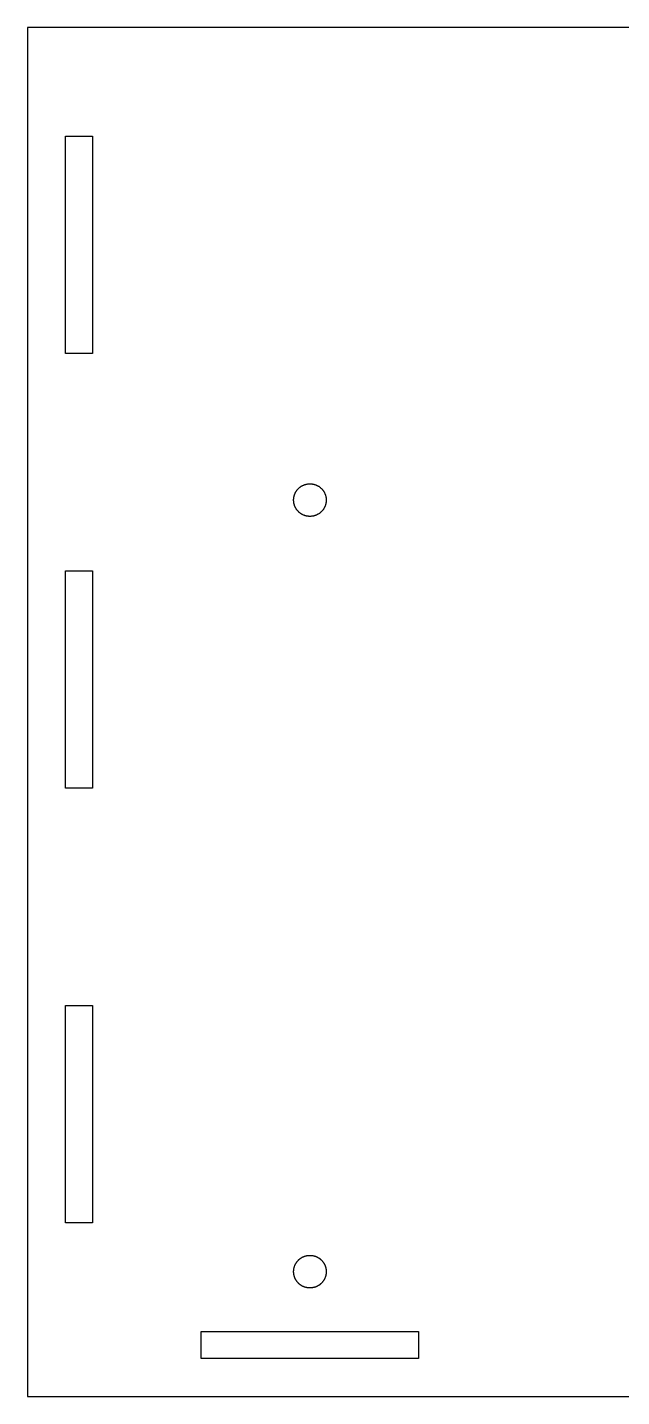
# Model space of a CAD drawing. Header units: metres. Extents: x -136 to 200, y -122 to 130.
# Drawn here: x -136 to -81.3, y 4 to 130 of the extents above; entities that cross this region are included whole.
import ezdxf

# ---------------------------------------------------------------- set-up
doc = ezdxf.new("R2010")
doc.units = ezdxf.units.M

msp = doc.modelspace()

# ---------------------------------------------------------------- linework, layer by layer
for p, q in [((-4, 130), (-136, 130)), ((-136, 130), (-136, 4)), ((-132.5, 100), (-132.5, 120)), ((-132.5, 120), (-130, 120)), ((-130, 120), (-130, 100)), ((-130, 100), (-132.5, 100)), ((-111.443, 86.9094), (-111.432, 86.9456)), ((-111.432, 86.9456), (-111.421, 86.9814)), ((-111.421, 86.9814), (-111.408, 87.017)), ((-111.408, 87.017), (-111.395, 87.0522)), ((-111.395, 87.0522), (-111.38, 87.0871)), ((-111.38, 87.0871), (-111.365, 87.1216)), ((-111.365, 87.1216), (-111.349, 87.1557)), ((-111.349, 87.1557), (-111.332, 87.1894)), ((-111.332, 87.1894), (-111.314, 87.2226)), ((-111.314, 87.2226), (-111.296, 87.2554)), ((-111.296, 87.2554), (-111.276, 87.2878)), ((-111.276, 87.2878), (-111.256, 87.3196)), ((-111.256, 87.3196), (-111.235, 87.3509)), ((-111.235, 87.3509), (-111.214, 87.3817)), ((-111.214, 87.3817), (-111.191, 87.4119)), ((-111.191, 87.4119), (-111.168, 87.4415)), ((-111.168, 87.4415), (-111.144, 87.4706)), ((-111.144, 87.4706), (-111.119, 87.499)), ((-111.119, 87.499), (-111.093, 87.5268)), ((-111.093, 87.5268), (-111.067, 87.554)), ((-111.067, 87.554), (-111.04, 87.5805)), ((-111.04, 87.5805), (-111.013, 87.6063)), ((-111.013, 87.6063), (-110.985, 87.6314)), ((-110.985, 87.6314), (-110.956, 87.6558)), ((-110.956, 87.6558), (-110.927, 87.6794)), ((-110.927, 87.6794), (-110.897, 87.7023)), ((-110.897, 87.7023), (-110.866, 87.7245)), ((-110.866, 87.7245), (-110.835, 87.7459)), ((-110.835, 87.7459), (-110.804, 87.7665)), ((-110.804, 87.7665), (-110.772, 87.7863)), ((-110.772, 87.7863), (-110.739, 87.8053)), ((-110.739, 87.8053), (-110.706, 87.8234)), ((-110.706, 87.8234), (-110.673, 87.8408)), ((-110.673, 87.8408), (-110.639, 87.8572)), ((-110.639, 87.8572), (-110.604, 87.8728)), ((-110.604, 87.8728), (-110.57, 87.8876)), ((-110.57, 87.8876), (-110.535, 87.9015)), ((-110.535, 87.9015), (-110.499, 87.9145)), ((-110.499, 87.9145), (-110.464, 87.9266)), ((-110.464, 87.9266), (-110.428, 87.9378)), ((-110.428, 87.9378), (-110.391, 87.9481)), ((-110.391, 87.9481), (-110.355, 87.9574)), ((-110.355, 87.9574), (-110.318, 87.9659)), ((-110.318, 87.9659), (-110.281, 87.9734)), ((-110.281, 87.9734), (-110.244, 87.98)), ((-110.244, 87.98), (-110.207, 87.9857)), ((-110.207, 87.9857), (-110.169, 87.9904)), ((-110.169, 87.9904), (-110.132, 87.9942)), ((-110.132, 87.9942), (-110.094, 87.997)), ((-110.094, 87.997), (-110.057, 87.9989)), ((-110.057, 87.9989), (-110.019, 87.9999)), ((-110.019, 87.9999), (-109.981, 87.9999)), ((-109.981, 87.9999), (-109.943, 87.9989)), ((-109.943, 87.9989), (-109.906, 87.997)), ((-109.906, 87.997), (-109.868, 87.9942)), ((-109.868, 87.9942), (-109.831, 87.9904)), ((-109.831, 87.9904), (-109.793, 87.9857)), ((-109.793, 87.9857), (-109.756, 87.98)), ((-109.756, 87.98), (-109.719, 87.9734)), ((-109.719, 87.9734), (-109.682, 87.9659)), ((-109.682, 87.9659), (-109.645, 87.9574)), ((-109.645, 87.9574), (-109.609, 87.9481)), ((-109.609, 87.9481), (-109.572, 87.9378)), ((-109.572, 87.9378), (-109.536, 87.9266)), ((-109.536, 87.9266), (-109.501, 87.9145)), ((-109.501, 87.9145), (-109.465, 87.9015)), ((-109.465, 87.9015), (-109.43, 87.8876)), ((-109.43, 87.8876), (-109.396, 87.8728)), ((-109.396, 87.8728), (-109.361, 87.8572)), ((-109.361, 87.8572), (-109.327, 87.8408)), ((-109.327, 87.8408), (-109.294, 87.8234)), ((-109.294, 87.8234), (-109.261, 87.8053)), ((-109.261, 87.8053), (-109.228, 87.7863)), ((-109.228, 87.7863), (-109.196, 87.7665)), ((-109.196, 87.7665), (-109.165, 87.7459)), ((-109.165, 87.7459), (-109.134, 87.7245)), ((-109.134, 87.7245), (-109.103, 87.7023)), ((-109.103, 87.7023), (-109.073, 87.6794)), ((-109.073, 87.6794), (-109.044, 87.6558)), ((-109.044, 87.6558), (-109.015, 87.6314)), ((-109.015, 87.6314), (-108.987, 87.6063)), ((-108.987, 87.6063), (-108.96, 87.5805)), ((-108.96, 87.5805), (-108.933, 87.554)), ((-108.933, 87.554), (-108.907, 87.5268)), ((-108.907, 87.5268), (-108.881, 87.499)), ((-108.881, 87.499), (-108.856, 87.4706)), ((-108.856, 87.4706), (-108.832, 87.4415)), ((-108.832, 87.4415), (-108.809, 87.4119)), ((-108.809, 87.4119), (-108.786, 87.3817)), ((-108.786, 87.3817), (-108.765, 87.3509)), ((-108.765, 87.3509), (-108.744, 87.3196)), ((-108.744, 87.3196), (-108.723, 87.2878)), ((-108.723, 87.2878), (-108.704, 87.2554)), ((-108.704, 87.2554), (-108.686, 87.2226)), ((-108.686, 87.2226), (-108.668, 87.1894)), ((-108.668, 87.1894), (-108.651, 87.1557)), ((-108.651, 87.1557), (-108.635, 87.1216)), ((-108.635, 87.1216), (-108.62, 87.0871)), ((-108.62, 87.0871), (-108.605, 87.0522)), ((-108.605, 87.0522), (-108.592, 87.017)), ((-108.592, 87.017), (-108.579, 86.9814)), ((-108.579, 86.9814), (-108.568, 86.9456)), ((-108.568, 86.9456), (-108.557, 86.9094)), ((-111.5, 86.5377), (-111.498, 86.5754)), ((-111.5, 86.5), (-111.5, 86.5377)), ((-111.5, 86.4623), (-111.5, 86.5)), ((-111.498, 86.4246), (-111.5, 86.4623)), ((-111.498, 86.5754), (-111.496, 86.613)), ((-111.496, 86.387), (-111.498, 86.4246)), ((-111.496, 86.613), (-111.492, 86.6505)), ((-111.492, 86.3495), (-111.496, 86.387)), ((-111.492, 86.6505), (-111.488, 86.688)), ((-111.488, 86.312), (-111.492, 86.3495)), ((-111.488, 86.688), (-111.483, 86.7253)), ((-111.483, 86.2747), (-111.488, 86.312)), ((-111.483, 86.7253), (-111.477, 86.7625)), ((-111.477, 86.2375), (-111.483, 86.2747)), ((-111.477, 86.7625), (-111.47, 86.7996)), ((-111.47, 86.2004), (-111.477, 86.2375)), ((-111.47, 86.7996), (-111.462, 86.8364)), ((-111.462, 86.1636), (-111.47, 86.2004)), ((-111.462, 86.8364), (-111.453, 86.873)), ((-111.453, 86.127), (-111.462, 86.1636)), ((-111.453, 86.873), (-111.443, 86.9094)), ((-111.443, 86.0906), (-111.453, 86.127)), ((-111.432, 86.0544), (-111.443, 86.0906)), ((-111.421, 86.0186), (-111.432, 86.0544)), ((-111.408, 85.983), (-111.421, 86.0186)), ((-111.395, 85.9478), (-111.408, 85.983)), ((-111.38, 85.9129), (-111.395, 85.9478)), ((-111.365, 85.8784), (-111.38, 85.9129)), ((-111.349, 85.8443), (-111.365, 85.8784)), ((-111.332, 85.8106), (-111.349, 85.8443)), ((-111.314, 85.7774), (-111.332, 85.8106)), ((-111.296, 85.7446), (-111.314, 85.7774)), ((-111.276, 85.7122), (-111.296, 85.7446)), ((-111.256, 85.6804), (-111.276, 85.7122)), ((-111.235, 85.6491), (-111.256, 85.6804)), ((-108.744, 85.6804), (-108.765, 85.6491)), ((-108.723, 85.7122), (-108.744, 85.6804)), ((-108.704, 85.7446), (-108.723, 85.7122)), ((-108.686, 85.7774), (-108.704, 85.7446)), ((-108.668, 85.8106), (-108.686, 85.7774)), ((-108.651, 85.8443), (-108.668, 85.8106)), ((-108.635, 85.8784), (-108.651, 85.8443)), ((-108.62, 85.9129), (-108.635, 85.8784)), ((-108.605, 85.9478), (-108.62, 85.9129)), ((-108.592, 85.983), (-108.605, 85.9478)), ((-108.579, 86.0186), (-108.592, 85.983)), ((-108.568, 86.0544), (-108.579, 86.0186)), ((-108.557, 86.0906), (-108.568, 86.0544)), ((-108.557, 86.9094), (-108.547, 86.873)), ((-108.547, 86.127), (-108.557, 86.0906)), ((-108.547, 86.873), (-108.538, 86.8364)), ((-108.538, 86.1636), (-108.547, 86.127)), ((-108.538, 86.8364), (-108.53, 86.7996)), ((-108.53, 86.2004), (-108.538, 86.1636)), ((-108.53, 86.7996), (-108.523, 86.7625)), ((-108.523, 86.2375), (-108.53, 86.2004)), ((-108.523, 86.7625), (-108.517, 86.7253)), ((-108.517, 86.2747), (-108.523, 86.2375)), ((-108.517, 86.7253), (-108.512, 86.688)), ((-108.512, 86.312), (-108.517, 86.2747)), ((-108.512, 86.688), (-108.508, 86.6505)), ((-108.508, 86.3495), (-108.512, 86.312)), ((-108.508, 86.6505), (-108.504, 86.613)), ((-108.504, 86.387), (-108.508, 86.3495)), ((-108.504, 86.613), (-108.502, 86.5754)), ((-108.502, 86.4246), (-108.504, 86.387)), ((-108.502, 86.5754), (-108.5, 86.5377)), ((-108.5, 86.4623), (-108.502, 86.4246)), ((-108.5, 86.5377), (-108.5, 86.5)), ((-108.5, 86.5), (-108.5, 86.4623)), ((-111.214, 85.6183), (-111.235, 85.6491)), ((-111.191, 85.5881), (-111.214, 85.6183)), ((-111.168, 85.5585), (-111.191, 85.5881)), ((-111.144, 85.5294), (-111.168, 85.5585)), ((-111.119, 85.501), (-111.144, 85.5294)), ((-111.093, 85.4732), (-111.119, 85.501)), ((-111.067, 85.446), (-111.093, 85.4732)), ((-111.04, 85.4195), (-111.067, 85.446)), ((-111.013, 85.3937), (-111.04, 85.4195)), ((-110.985, 85.3686), (-111.013, 85.3937)), ((-110.956, 85.3442), (-110.985, 85.3686)), ((-110.927, 85.3206), (-110.956, 85.3442)), ((-110.897, 85.2976), (-110.927, 85.3206)), ((-110.866, 85.2755), (-110.897, 85.2976)), ((-110.835, 85.2541), (-110.866, 85.2755)), ((-110.804, 85.2335), (-110.835, 85.2541)), ((-110.772, 85.2137), (-110.804, 85.2335)), ((-110.739, 85.1947), (-110.772, 85.2137)), ((-110.706, 85.1766), (-110.739, 85.1947)), ((-110.673, 85.1592), (-110.706, 85.1766)), ((-110.639, 85.1427), (-110.673, 85.1592)), ((-110.604, 85.1271), (-110.639, 85.1427)), ((-110.57, 85.1124), (-110.604, 85.1271)), ((-110.535, 85.0985), (-110.57, 85.1124)), ((-110.499, 85.0855), (-110.535, 85.0985)), ((-110.464, 85.0734), (-110.499, 85.0855)), ((-110.428, 85.0622), (-110.464, 85.0734)), ((-110.391, 85.0519), (-110.428, 85.0622)), ((-110.355, 85.0425), (-110.391, 85.0519)), ((-110.318, 85.0341), (-110.355, 85.0425)), ((-110.281, 85.0266), (-110.318, 85.0341)), ((-110.244, 85.02), (-110.281, 85.0266)), ((-110.207, 85.0143), (-110.244, 85.02)), ((-110.169, 85.0096), (-110.207, 85.0143)), ((-110.132, 85.0058), (-110.169, 85.0096)), ((-110.094, 85.0029), (-110.132, 85.0058)), ((-110.057, 85.0011), (-110.094, 85.0029)), ((-110.019, 85.0001), (-110.057, 85.0011)), ((-109.981, 85.0001), (-110.019, 85.0001)), ((-109.943, 85.0011), (-109.981, 85.0001)), ((-109.906, 85.0029), (-109.943, 85.0011)), ((-109.868, 85.0058), (-109.906, 85.0029)), ((-109.831, 85.0096), (-109.868, 85.0058)), ((-109.793, 85.0143), (-109.831, 85.0096)), ((-109.756, 85.02), (-109.793, 85.0143)), ((-109.719, 85.0266), (-109.756, 85.02)), ((-109.682, 85.0341), (-109.719, 85.0266)), ((-109.645, 85.0425), (-109.682, 85.0341)), ((-109.609, 85.0519), (-109.645, 85.0425)), ((-109.572, 85.0622), (-109.609, 85.0519)), ((-109.536, 85.0734), (-109.572, 85.0622)), ((-109.501, 85.0855), (-109.536, 85.0734)), ((-109.465, 85.0985), (-109.501, 85.0855)), ((-109.43, 85.1124), (-109.465, 85.0985)), ((-109.396, 85.1271), (-109.43, 85.1124)), ((-109.361, 85.1427), (-109.396, 85.1271)), ((-109.327, 85.1592), (-109.361, 85.1427)), ((-109.294, 85.1766), (-109.327, 85.1592)), ((-109.261, 85.1947), (-109.294, 85.1766)), ((-109.228, 85.2137), (-109.261, 85.1947)), ((-109.196, 85.2335), (-109.228, 85.2137)), ((-109.165, 85.2541), (-109.196, 85.2335)), ((-109.134, 85.2755), (-109.165, 85.2541)), ((-109.103, 85.2976), (-109.134, 85.2755)), ((-109.073, 85.3206), (-109.103, 85.2976)), ((-109.044, 85.3442), (-109.073, 85.3206)), ((-109.015, 85.3686), (-109.044, 85.3442)), ((-108.987, 85.3937), (-109.015, 85.3686)), ((-108.96, 85.4195), (-108.987, 85.3937)), ((-108.933, 85.446), (-108.96, 85.4195)), ((-108.907, 85.4732), (-108.933, 85.446)), ((-108.881, 85.501), (-108.907, 85.4732)), ((-108.856, 85.5294), (-108.881, 85.501)), ((-108.832, 85.5585), (-108.856, 85.5294)), ((-108.809, 85.5881), (-108.832, 85.5585)), ((-108.786, 85.6183), (-108.809, 85.5881)), ((-108.765, 85.6491), (-108.786, 85.6183)), ((-132.5, 60), (-132.5, 80)), ((-132.5, 80), (-130, 80)), ((-130, 80), (-130, 60)), ((-130, 60), (-132.5, 60)), ((-132.5, 20), (-132.5, 40)), ((-132.5, 40), (-130, 40)), ((-130, 40), (-130, 20)), ((-130, 20), (-132.5, 20)), ((-111.235, 16.3509), (-111.214, 16.3817)), ((-111.214, 16.3817), (-111.191, 16.4119)), ((-111.191, 16.4119), (-111.168, 16.4415)), ((-111.168, 16.4415), (-111.144, 16.4706)), ((-111.144, 16.4706), (-111.119, 16.499)), ((-111.119, 16.499), (-111.093, 16.5268)), ((-111.093, 16.5268), (-111.067, 16.554)), ((-111.067, 16.554), (-111.04, 16.5805)), ((-111.04, 16.5805), (-111.013, 16.6063)), ((-111.013, 16.6063), (-110.985, 16.6314)), ((-110.985, 16.6314), (-110.956, 16.6558)), ((-110.956, 16.6558), (-110.927, 16.6794)), ((-110.927, 16.6794), (-110.897, 16.7024)), ((-110.897, 16.7024), (-110.866, 16.7245)), ((-110.866, 16.7245), (-110.835, 16.7459)), ((-110.835, 16.7459), (-110.804, 16.7665)), ((-110.804, 16.7665), (-110.772, 16.7863)), ((-110.772, 16.7863), (-110.739, 16.8053)), ((-110.739, 16.8053), (-110.706, 16.8234)), ((-110.706, 16.8234), (-110.673, 16.8408)), ((-110.673, 16.8408), (-110.639, 16.8573)), ((-110.639, 16.8573), (-110.604, 16.8729)), ((-110.604, 16.8729), (-110.57, 16.8876)), ((-110.57, 16.8876), (-110.535, 16.9015)), ((-110.535, 16.9015), (-110.499, 16.9145)), ((-110.499, 16.9145), (-110.464, 16.9266)), ((-110.464, 16.9266), (-110.428, 16.9378)), ((-110.428, 16.9378), (-110.391, 16.9481)), ((-110.391, 16.9481), (-110.355, 16.9575)), ((-110.355, 16.9575), (-110.318, 16.9659)), ((-110.318, 16.9659), (-110.281, 16.9734)), ((-110.281, 16.9734), (-110.244, 16.98)), ((-110.244, 16.98), (-110.207, 16.9857)), ((-110.207, 16.9857), (-110.169, 16.9904)), ((-110.169, 16.9904), (-110.132, 16.9942)), ((-110.132, 16.9942), (-110.094, 16.9971)), ((-110.094, 16.9971), (-110.057, 16.9989)), ((-110.057, 16.9989), (-110.019, 16.9999)), ((-110.019, 16.9999), (-109.981, 16.9999)), ((-109.981, 16.9999), (-109.943, 16.9989)), ((-109.943, 16.9989), (-109.906, 16.9971)), ((-109.906, 16.9971), (-109.868, 16.9942)), ((-109.868, 16.9942), (-109.831, 16.9904)), ((-109.831, 16.9904), (-109.793, 16.9857)), ((-109.793, 16.9857), (-109.756, 16.98)), ((-109.756, 16.98), (-109.719, 16.9734)), ((-109.719, 16.9734), (-109.682, 16.9659)), ((-109.682, 16.9659), (-109.645, 16.9575)), ((-109.645, 16.9575), (-109.609, 16.9481)), ((-109.609, 16.9481), (-109.572, 16.9378)), ((-109.572, 16.9378), (-109.536, 16.9266)), ((-109.536, 16.9266), (-109.501, 16.9145)), ((-109.501, 16.9145), (-109.465, 16.9015)), ((-109.465, 16.9015), (-109.43, 16.8876)), ((-109.43, 16.8876), (-109.396, 16.8729)), ((-109.396, 16.8729), (-109.361, 16.8573)), ((-109.361, 16.8573), (-109.327, 16.8408)), ((-109.327, 16.8408), (-109.294, 16.8234)), ((-109.294, 16.8234), (-109.261, 16.8053)), ((-109.261, 16.8053), (-109.228, 16.7863)), ((-109.228, 16.7863), (-109.196, 16.7665)), ((-109.196, 16.7665), (-109.165, 16.7459)), ((-109.165, 16.7459), (-109.134, 16.7245)), ((-109.134, 16.7245), (-109.103, 16.7024)), ((-109.103, 16.7024), (-109.073, 16.6794)), ((-109.073, 16.6794), (-109.044, 16.6558)), ((-109.044, 16.6558), (-109.015, 16.6314)), ((-109.015, 16.6314), (-108.987, 16.6063)), ((-108.987, 16.6063), (-108.96, 16.5805)), ((-108.96, 16.5805), (-108.933, 16.554)), ((-108.933, 16.554), (-108.907, 16.5268)), ((-108.907, 16.5268), (-108.881, 16.499)), ((-108.881, 16.499), (-108.856, 16.4706)), ((-108.856, 16.4706), (-108.832, 16.4415)), ((-108.832, 16.4415), (-108.809, 16.4119)), ((-108.809, 16.4119), (-108.786, 16.3817)), ((-108.786, 16.3817), (-108.765, 16.3509)), ((-111.5, 15.5377), (-111.498, 15.5754)), ((-111.5, 15.5), (-111.5, 15.5377)), ((-111.5, 15.4623), (-111.5, 15.5)), ((-111.498, 15.4246), (-111.5, 15.4623)), ((-111.498, 15.5754), (-111.496, 15.613)), ((-111.496, 15.387), (-111.498, 15.4246)), ((-111.496, 15.613), (-111.492, 15.6505)), ((-111.492, 15.3495), (-111.496, 15.387)), ((-111.492, 15.6505), (-111.488, 15.688)), ((-111.488, 15.312), (-111.492, 15.3495)), ((-111.488, 15.688), (-111.483, 15.7253)), ((-111.483, 15.2747), (-111.488, 15.312)), ((-111.483, 15.7253), (-111.477, 15.7625)), ((-111.477, 15.2375), (-111.483, 15.2747)), ((-111.477, 15.7625), (-111.47, 15.7996)), ((-111.47, 15.2004), (-111.477, 15.2375)), ((-111.47, 15.7996), (-111.462, 15.8364)), ((-111.462, 15.1636), (-111.47, 15.2004)), ((-111.462, 15.8364), (-111.453, 15.873)), ((-111.453, 15.127), (-111.462, 15.1636)), ((-111.453, 15.873), (-111.443, 15.9094)), ((-111.443, 15.0906), (-111.453, 15.127)), ((-111.443, 15.9094), (-111.432, 15.9456)), ((-111.432, 15.9456), (-111.421, 15.9814)), ((-111.421, 15.9814), (-111.408, 16.017)), ((-111.408, 16.017), (-111.395, 16.0522)), ((-111.395, 16.0522), (-111.38, 16.0871)), ((-111.38, 16.0871), (-111.365, 16.1216)), ((-111.365, 16.1216), (-111.349, 16.1557)), ((-111.349, 16.1557), (-111.332, 16.1894)), ((-111.332, 16.1894), (-111.314, 16.2226)), ((-111.314, 16.2226), (-111.296, 16.2554)), ((-111.296, 16.2554), (-111.276, 16.2878)), ((-111.276, 16.2878), (-111.256, 16.3196)), ((-111.256, 16.3196), (-111.235, 16.3509)), ((-108.765, 16.3509), (-108.744, 16.3196)), ((-108.744, 16.3196), (-108.723, 16.2878)), ((-108.723, 16.2878), (-108.704, 16.2554)), ((-108.704, 16.2554), (-108.686, 16.2226)), ((-108.686, 16.2226), (-108.668, 16.1894)), ((-108.668, 16.1894), (-108.651, 16.1557)), ((-108.651, 16.1557), (-108.635, 16.1216)), ((-108.635, 16.1216), (-108.62, 16.0871)), ((-108.62, 16.0871), (-108.605, 16.0522)), ((-108.605, 16.0522), (-108.592, 16.017)), ((-108.592, 16.017), (-108.579, 15.9814)), ((-108.579, 15.9814), (-108.568, 15.9456)), ((-108.568, 15.9456), (-108.557, 15.9094)), ((-108.557, 15.9094), (-108.547, 15.873)), ((-108.547, 15.127), (-108.557, 15.0906)), ((-108.547, 15.873), (-108.538, 15.8364)), ((-108.538, 15.1636), (-108.547, 15.127)), ((-108.538, 15.8364), (-108.53, 15.7996)), ((-108.53, 15.2004), (-108.538, 15.1636)), ((-108.53, 15.7996), (-108.523, 15.7625)), ((-108.523, 15.2375), (-108.53, 15.2004)), ((-108.523, 15.7625), (-108.517, 15.7253)), ((-108.517, 15.2747), (-108.523, 15.2375)), ((-108.517, 15.7253), (-108.512, 15.688)), ((-108.512, 15.312), (-108.517, 15.2747)), ((-108.512, 15.688), (-108.508, 15.6505)), ((-108.508, 15.3495), (-108.512, 15.312)), ((-108.508, 15.6505), (-108.504, 15.613)), ((-108.504, 15.387), (-108.508, 15.3495)), ((-108.504, 15.613), (-108.502, 15.5754)), ((-108.502, 15.4246), (-108.504, 15.387)), ((-108.502, 15.5754), (-108.5, 15.5377)), ((-108.5, 15.4623), (-108.502, 15.4246)), ((-108.5, 15.5377), (-108.5, 15.5)), ((-108.5, 15.5), (-108.5, 15.4623)), ((-111.432, 15.0544), (-111.443, 15.0906)), ((-111.421, 15.0186), (-111.432, 15.0544)), ((-111.408, 14.983), (-111.421, 15.0186)), ((-111.395, 14.9478), (-111.408, 14.983)), ((-111.38, 14.9129), (-111.395, 14.9478)), ((-111.365, 14.8784), (-111.38, 14.9129)), ((-111.349, 14.8443), (-111.365, 14.8784)), ((-111.332, 14.8106), (-111.349, 14.8443)), ((-111.314, 14.7774), (-111.332, 14.8106)), ((-111.296, 14.7446), (-111.314, 14.7774)), ((-111.276, 14.7122), (-111.296, 14.7446)), ((-111.256, 14.6804), (-111.276, 14.7122)), ((-111.235, 14.6491), (-111.256, 14.6804)), ((-111.214, 14.6183), (-111.235, 14.6491)), ((-111.191, 14.5881), (-111.214, 14.6183)), ((-111.168, 14.5585), (-111.191, 14.5881)), ((-111.144, 14.5294), (-111.168, 14.5585)), ((-111.119, 14.501), (-111.144, 14.5294)), ((-111.093, 14.4732), (-111.119, 14.501)), ((-111.067, 14.446), (-111.093, 14.4732)), ((-111.04, 14.4195), (-111.067, 14.446)), ((-111.013, 14.3937), (-111.04, 14.4195)), ((-110.985, 14.3686), (-111.013, 14.3937)), ((-110.956, 14.3442), (-110.985, 14.3686)), ((-110.927, 14.3206), (-110.956, 14.3442)), ((-110.897, 14.2977), (-110.927, 14.3206)), ((-110.866, 14.2755), (-110.897, 14.2977)), ((-110.835, 14.2541), (-110.866, 14.2755)), ((-110.804, 14.2335), (-110.835, 14.2541)), ((-110.772, 14.2137), (-110.804, 14.2335)), ((-110.739, 14.1947), (-110.772, 14.2137)), ((-110.706, 14.1766), (-110.739, 14.1947)), ((-110.673, 14.1592), (-110.706, 14.1766)), ((-110.639, 14.1428), (-110.673, 14.1592)), ((-110.604, 14.1272), (-110.639, 14.1428)), ((-110.57, 14.1124), (-110.604, 14.1272)), ((-110.535, 14.0985), (-110.57, 14.1124)), ((-110.499, 14.0855), (-110.535, 14.0985)), ((-110.464, 14.0734), (-110.499, 14.0855)), ((-110.428, 14.0622), (-110.464, 14.0734)), ((-110.391, 14.0519), (-110.428, 14.0622)), ((-110.355, 14.0426), (-110.391, 14.0519)), ((-110.318, 14.0341), (-110.355, 14.0426)), ((-110.281, 14.0266), (-110.318, 14.0341)), ((-110.244, 14.02), (-110.281, 14.0266)), ((-110.207, 14.0143), (-110.244, 14.02)), ((-110.169, 14.0096), (-110.207, 14.0143)), ((-110.132, 14.0058), (-110.169, 14.0096)), ((-110.094, 14.003), (-110.132, 14.0058)), ((-110.057, 14.0011), (-110.094, 14.003)), ((-110.019, 14.0001), (-110.057, 14.0011)), ((-109.981, 14.0001), (-110.019, 14.0001)), ((-109.943, 14.0011), (-109.981, 14.0001)), ((-109.906, 14.003), (-109.943, 14.0011)), ((-109.868, 14.0058), (-109.906, 14.003)), ((-109.831, 14.0096), (-109.868, 14.0058)), ((-109.793, 14.0143), (-109.831, 14.0096)), ((-109.756, 14.02), (-109.793, 14.0143)), ((-109.719, 14.0266), (-109.756, 14.02)), ((-109.682, 14.0341), (-109.719, 14.0266)), ((-109.645, 14.0426), (-109.682, 14.0341)), ((-109.609, 14.0519), (-109.645, 14.0426)), ((-109.572, 14.0622), (-109.609, 14.0519)), ((-109.536, 14.0734), (-109.572, 14.0622)), ((-109.501, 14.0855), (-109.536, 14.0734)), ((-109.465, 14.0985), (-109.501, 14.0855)), ((-109.43, 14.1124), (-109.465, 14.0985)), ((-109.396, 14.1272), (-109.43, 14.1124)), ((-109.361, 14.1428), (-109.396, 14.1272)), ((-109.327, 14.1592), (-109.361, 14.1428)), ((-109.294, 14.1766), (-109.327, 14.1592)), ((-109.261, 14.1947), (-109.294, 14.1766)), ((-109.228, 14.2137), (-109.261, 14.1947)), ((-109.196, 14.2335), (-109.228, 14.2137)), ((-109.165, 14.2541), (-109.196, 14.2335)), ((-109.134, 14.2755), (-109.165, 14.2541)), ((-109.103, 14.2977), (-109.134, 14.2755)), ((-109.073, 14.3206), (-109.103, 14.2977)), ((-109.044, 14.3442), (-109.073, 14.3206)), ((-109.015, 14.3686), (-109.044, 14.3442)), ((-108.987, 14.3937), (-109.015, 14.3686)), ((-108.96, 14.4195), (-108.987, 14.3937)), ((-108.933, 14.446), (-108.96, 14.4195)), ((-108.907, 14.4732), (-108.933, 14.446)), ((-108.881, 14.501), (-108.907, 14.4732)), ((-108.856, 14.5294), (-108.881, 14.501)), ((-108.832, 14.5585), (-108.856, 14.5294)), ((-108.809, 14.5881), (-108.832, 14.5585)), ((-108.786, 14.6183), (-108.809, 14.5881)), ((-108.765, 14.6491), (-108.786, 14.6183)), ((-108.744, 14.6804), (-108.765, 14.6491)), ((-108.723, 14.7122), (-108.744, 14.6804)), ((-108.704, 14.7446), (-108.723, 14.7122)), ((-108.686, 14.7774), (-108.704, 14.7446)), ((-108.668, 14.8106), (-108.686, 14.7774)), ((-108.651, 14.8443), (-108.668, 14.8106)), ((-108.635, 14.8784), (-108.651, 14.8443)), ((-108.62, 14.9129), (-108.635, 14.8784)), ((-108.605, 14.9478), (-108.62, 14.9129)), ((-108.592, 14.983), (-108.605, 14.9478)), ((-108.579, 15.0186), (-108.592, 14.983)), ((-108.568, 15.0544), (-108.579, 15.0186)), ((-108.557, 15.0906), (-108.568, 15.0544)), ((-120, 7.5), (-120, 10)), ((-120, 10), (-100, 10)), ((-100, 10), (-100, 7.5)), ((-100, 7.5), (-120, 7.5)), ((-136, 4), (-4, 4))]:
    msp.add_line(p, q)

doc.saveas('drawing.dxf')
